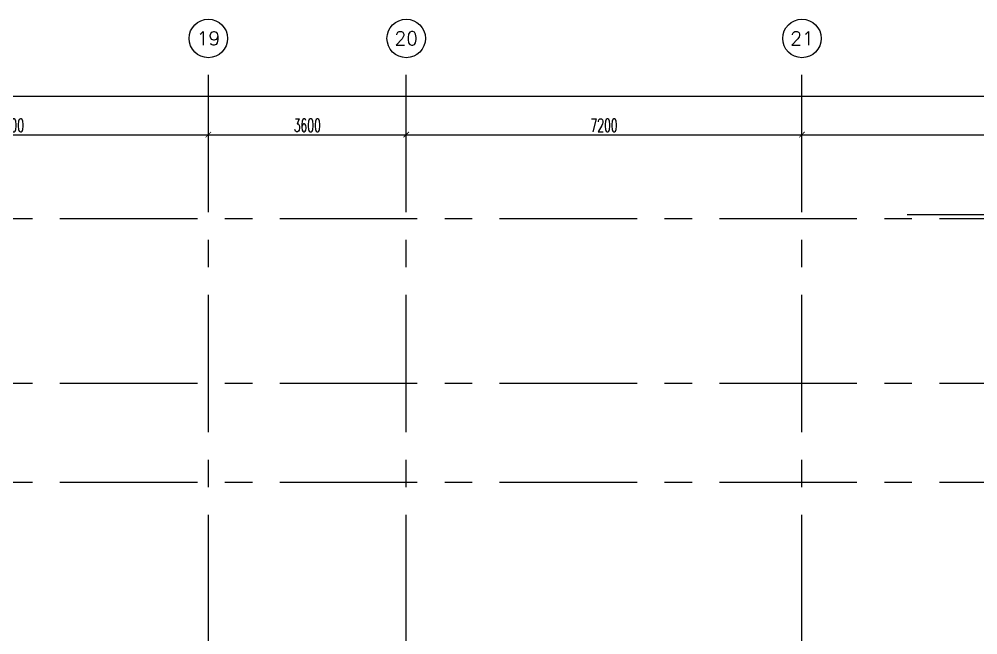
# Model space of a CAD drawing. Extents: x 276011.4 to 276105.3, y 57291.9 to 57371.4.
# Drawn here: x 276073.37 to 276090.82, y 57360.21 to 57371.41 of the extents above; entities that cross this region are included whole.
import ezdxf
from ezdxf.enums import TextEntityAlignment as Align

# ---------------------------------------------------------------- set-up
doc = ezdxf.new("R2010")
doc.units = 0
doc.header["$MEASUREMENT"] = 0
doc.header["$PDMODE"] = 34
doc.linetypes.add('CENTERX2', pattern=[4, 2.5, -0.5, 0.5, -0.5])
doc.layers.get('0').update_dxf_attribs({"linetype": 'CONTINUOUS'})
doc.layers.get('DEFPOINTS').update_dxf_attribs({"linetype": 'CONTINUOUS'})
for name, color, linetype in [('AX-CR', 2, 'CONTINUOUS'), ('AX-DIM', 4, 'CONTINUOUS'), ('AX-TXT', 2, 'CONTINUOUS'), ('AXES', 11, 'CENTERX2')]:
    doc.layers.add(name, color=color, linetype=linetype)
doc.styles.add('ROMANS', font='ROMANS.shx', dxfattribs={"width": 0.6})
doc.dimstyles.new('STANDARD in', dxfattribs={"dimtxt": 0.24, "dimasz": 0.1, "dimexe": 0.07, "dimexo": 0.05, "dimgap": 0.05, "dimtad": 1, "dimdec": 0, "dimlfac": 1000, "dimzin": 0, "dimdsep": 46, "dimtxsty": 'ROMANS', "dimblk": 'ARCHTICK', "dimcen": 0.05, "dimdle": 0.05, "dimclrd": 4, "dimclre": 4, "dimclrt": 2, "dimadec": 0, "dimazin": 0, "dimtfac": 1, "dimtdec": 0, "dimtmove": 2, "dimatfit": 3, "dimfxl": 0, "dimtolj": 1, "dimtzin": 0, "dimarcsym": 0})

# ---------------------------------------------------------------- blocks, each defined once
blk = doc.blocks.new('_ARCHTICK')
at = {"color": 0, "linetype": 'ByBlock', "const_width": 0.15}
blk.add_lwpolyline([(-0.5, -0.5), (0.5, 0.5)], dxfattribs=at)
blk = doc.blocks.new('*D111')
at = {"layer": 'AX-DIM', "color": 4, "lineweight": -2, "ltscale": 0.3}
for p, q in [((276020.305, 57370.011), (276095.115, 57370.011)), ((276020.355, 57365.405), (276020.355, 57370.081)), ((276095.065, 57357.883), (276095.065, 57370.081))]:
    blk.add_line(p, q, dxfattribs=at)
at = {"layer": 'DEFPOINTS', "color": 0, "ltscale": 0.3}
for p in [(276095.065, 57370.011), (276020.355, 57365.355), (276095.065, 57357.833)]:
    blk.add_point(p, dxfattribs=at)
at = {"layer": 'AX-DIM', "color": 4, "lineweight": -2, "ltscale": 0.3, "xscale": 0.1, "yscale": 0.1, "zscale": 0.1, "rotation": 180}
blk.add_blockref('_ARCHTICK', (276020.355, 57370.011), dxfattribs=at)
at = {"layer": 'AX-DIM', "color": 4, "lineweight": -2, "ltscale": 0.3, "xscale": 0.1, "yscale": 0.1, "zscale": 0.1}
blk.add_blockref('_ARCHTICK', (276095.065, 57370.011), dxfattribs=at)
at = {"layer": 'AX-DIM', "color": 2, "ltscale": 0.3, "insert": (276057.71, 57370.181), "char_height": 0.24, "attachment_point": 5, "style": 'ROMANS'}
blk.add_mtext('\\A1;74710', dxfattribs=at)
blk = doc.blocks.new('*D604')
at = {"layer": 'AX-DIM', "color": 4, "lineweight": -2, "ltscale": 0.3}
for p, q in [((276089.533, 57367.858), (276103.985, 57367.858)), ((276103.915, 57367.908), (276103.915, 57357.783)), ((276103.265, 57357.833), (276103.985, 57357.833))]:
    blk.add_line(p, q, dxfattribs=at)
at = {"layer": 'DEFPOINTS', "color": 0, "ltscale": 0.3}
for p in [(276089.483, 57367.858), (276103.215, 57357.833), (276103.915, 57357.833)]:
    blk.add_point(p, dxfattribs=at)
at = {"layer": 'AX-DIM', "color": 4, "lineweight": -2, "ltscale": 0.3, "xscale": 0.1, "yscale": 0.1, "zscale": 0.1}
for p, rotation in [((276103.915, 57367.858), 90), ((276103.915, 57357.833), 270)]:
    blk.add_blockref('_ARCHTICK', p, dxfattribs=dict(at, rotation=rotation))
at = {"layer": 'AX-DIM', "color": 2, "ltscale": 0.3, "insert": (276103.745, 57362.845), "char_height": 0.24, "attachment_point": 5, "rotation": 90, "style": 'ROMANS'}
blk.add_mtext('\\A1;10025', dxfattribs=at)
blk = doc.blocks.new('*D585')
at = {"layer": 'AX-DIM', "color": 4, "lineweight": -2, "ltscale": 0.3}
for p, q in [((276080.365, 57369.311), (276087.665, 57369.311)), ((276080.415, 57368.961), (276080.415, 57369.381)), ((276087.615, 57368.961), (276087.615, 57369.381))]:
    blk.add_line(p, q, dxfattribs=at)
at = {"layer": 'DEFPOINTS', "color": 0, "ltscale": 0.3}
for p in [(276087.615, 57369.311), (276080.415, 57368.911), (276087.615, 57368.911)]:
    blk.add_point(p, dxfattribs=at)
at = {"layer": 'AX-DIM', "color": 4, "lineweight": -2, "ltscale": 0.3, "xscale": 0.1, "yscale": 0.1, "zscale": 0.1, "rotation": 180}
blk.add_blockref('_ARCHTICK', (276080.415, 57369.311), dxfattribs=at)
at = {"layer": 'AX-DIM', "color": 4, "lineweight": -2, "ltscale": 0.3, "xscale": 0.1, "yscale": 0.1, "zscale": 0.1}
blk.add_blockref('_ARCHTICK', (276087.615, 57369.311), dxfattribs=at)
at = {"layer": 'AX-DIM', "color": 2, "ltscale": 0.3, "insert": (276084.015, 57369.481), "char_height": 0.24, "attachment_point": 5, "style": 'ROMANS'}
blk.add_mtext('\\A1;7200', dxfattribs=at)
blk = doc.blocks.new('*D584')
at = {"layer": 'AX-DIM', "color": 4, "lineweight": -2, "ltscale": 0.3}
for p, q in [((276069.565, 57369.311), (276076.865, 57369.311)), ((276069.615, 57368.961), (276069.615, 57369.381)), ((276076.815, 57368.961), (276076.815, 57369.381))]:
    blk.add_line(p, q, dxfattribs=at)
at = {"layer": 'DEFPOINTS', "color": 0, "ltscale": 0.3}
for p in [(276076.815, 57369.311), (276069.615, 57368.911), (276076.815, 57368.911)]:
    blk.add_point(p, dxfattribs=at)
at = {"layer": 'AX-DIM', "color": 4, "lineweight": -2, "ltscale": 0.3, "xscale": 0.1, "yscale": 0.1, "zscale": 0.1, "rotation": 180}
blk.add_blockref('_ARCHTICK', (276069.615, 57369.311), dxfattribs=at)
at = {"layer": 'AX-DIM', "color": 4, "lineweight": -2, "ltscale": 0.3, "xscale": 0.1, "yscale": 0.1, "zscale": 0.1}
blk.add_blockref('_ARCHTICK', (276076.815, 57369.311), dxfattribs=at)
at = {"layer": 'AX-DIM', "color": 2, "ltscale": 0.3, "insert": (276073.215, 57369.481), "char_height": 0.24, "attachment_point": 5, "style": 'ROMANS'}
blk.add_mtext('\\A1;7200', dxfattribs=at)
blk = doc.blocks.new('*D580')
at = {"layer": 'AX-DIM', "color": 4, "lineweight": -2, "ltscale": 0.3}
for p, q in [((276076.765, 57369.311), (276080.465, 57369.311)), ((276076.815, 57368.961), (276076.815, 57369.381)), ((276080.415, 57368.961), (276080.415, 57369.381))]:
    blk.add_line(p, q, dxfattribs=at)
at = {"layer": 'DEFPOINTS', "color": 0, "ltscale": 0.3}
for p in [(276080.415, 57369.311), (276076.815, 57368.911), (276080.415, 57368.911)]:
    blk.add_point(p, dxfattribs=at)
at = {"layer": 'AX-DIM', "color": 4, "lineweight": -2, "ltscale": 0.3, "xscale": 0.1, "yscale": 0.1, "zscale": 0.1, "rotation": 180}
blk.add_blockref('_ARCHTICK', (276076.815, 57369.311), dxfattribs=at)
at = {"layer": 'AX-DIM', "color": 4, "lineweight": -2, "ltscale": 0.3, "xscale": 0.1, "yscale": 0.1, "zscale": 0.1}
blk.add_blockref('_ARCHTICK', (276080.415, 57369.311), dxfattribs=at)
at = {"layer": 'AX-DIM', "color": 2, "ltscale": 0.3, "insert": (276078.615, 57369.481), "char_height": 0.24, "attachment_point": 5, "style": 'ROMANS'}
blk.add_mtext('\\A1;3600', dxfattribs=at)
blk = doc.blocks.new('AXU')
at = {"layer": 'AX-CR'}
blk.add_circle((0, 350), 350, dxfattribs=at)
at = {"layer": 'AX-TXT', "style": 'ROMANS'}
blk.add_attdef('AX', text='', height=250, dxfattribs=at).set_placement((0, 350), align=Align.MIDDLE)
blk = doc.blocks.new('*D578')
at = {"layer": 'AX-DIM', "color": 4, "lineweight": -2, "ltscale": 0.3}
for p, q in [((276087.565, 57369.311), (276094.865, 57369.311)), ((276087.615, 57368.961), (276087.615, 57369.381)), ((276094.815, 57368.961), (276094.815, 57369.381))]:
    blk.add_line(p, q, dxfattribs=at)
at = {"layer": 'DEFPOINTS', "color": 0, "ltscale": 0.3}
for p in [(276094.815, 57369.311), (276087.615, 57368.911), (276094.815, 57368.911)]:
    blk.add_point(p, dxfattribs=at)
at = {"layer": 'AX-DIM', "color": 4, "lineweight": -2, "ltscale": 0.3, "xscale": 0.1, "yscale": 0.1, "zscale": 0.1, "rotation": 180}
blk.add_blockref('_ARCHTICK', (276087.615, 57369.311), dxfattribs=at)
at = {"layer": 'AX-DIM', "color": 4, "lineweight": -2, "ltscale": 0.3, "xscale": 0.1, "yscale": 0.1, "zscale": 0.1}
blk.add_blockref('_ARCHTICK', (276094.815, 57369.311), dxfattribs=at)
at = {"layer": 'AX-DIM', "color": 2, "ltscale": 0.3, "insert": (276091.215, 57369.481), "char_height": 0.24, "attachment_point": 5, "style": 'ROMANS'}
blk.add_mtext('\\A1;7200', dxfattribs=at)

msp = doc.modelspace()

# ---------------------------------------------------------------- linework, layer by layer
at = {"layer": 'AXES'}
for p, q in [((276076.8155, 57291.8986), (276076.8155, 57370.7113)), ((276080.4155, 57291.8986), (276080.4155, 57370.7113)), ((276087.6155, 57291.8986), (276087.6155, 57370.7113)), ((276104.6155, 57367.7829), (276052.5255, 57367.7829)), ((276104.6155, 57364.7829), (276052.5255, 57364.7829)), ((276104.6155, 57362.9829), (276052.5255, 57362.9829))]:
    msp.add_line(p, q, dxfattribs=at)

# ---------------------------------------------------------------- block references
at = {"layer": 'AXES', "xscale": 0.001, "yscale": 0.001, "zscale": 0.001}
for p, values in [((276076.8155, 57370.7113), {'AX': '19'}), ((276080.4155, 57370.7113), {'AX': '20'}), ((276087.6155, 57370.7113), {'AX': '21'})]:
    msp.add_blockref('AXU', p, dxfattribs=at).add_auto_attribs(values)

# ---------------------------------------------------------------- dimensions: what is measured, and where the dimension line sits
at = {"layer": 'AX-DIM'}
for base, p1, p2, picture, middle in [((276095.0655, 57370.0113), (276020.3555, 57365.3553), (276095.0655, 57357.8329), '*D111', (276057.7105, 57370.1813)), ((276076.8155, 57369.3113), (276069.6155, 57368.9113), (276076.8155, 57368.9113), '*D584', (276073.2155, 57369.4813)), ((276080.4155, 57369.3113), (276076.8155, 57368.9113), (276080.4155, 57368.9113), '*D580', (276078.6155, 57369.4813)), ((276087.6155, 57369.3113), (276080.4155, 57368.9113), (276087.6155, 57368.9113), '*D585', (276084.0155, 57369.4813)), ((276094.8155, 57369.3113), (276087.6155, 57368.9113), (276094.8155, 57368.9113), '*D578', (276091.2155, 57369.4813))]:
    dim = msp.add_linear_dim(base=base, p1=p1, p2=p2, dimstyle='STANDARD in', dxfattribs=at)
    dim.commit()
    dim.dimension.update_dxf_attribs({"geometry": picture, "text_midpoint": middle})
dim = msp.add_linear_dim(base=(276103.9155, 57357.8329), p1=(276089.4827, 57367.8579), p2=(276103.2155, 57357.8329), angle=270, dimstyle='STANDARD in', dxfattribs=at)
dim.commit()
dim.dimension.update_dxf_attribs({"geometry": '*D604', "text_midpoint": (276103.7455, 57362.8454)})

doc.saveas('drawing.dxf')
